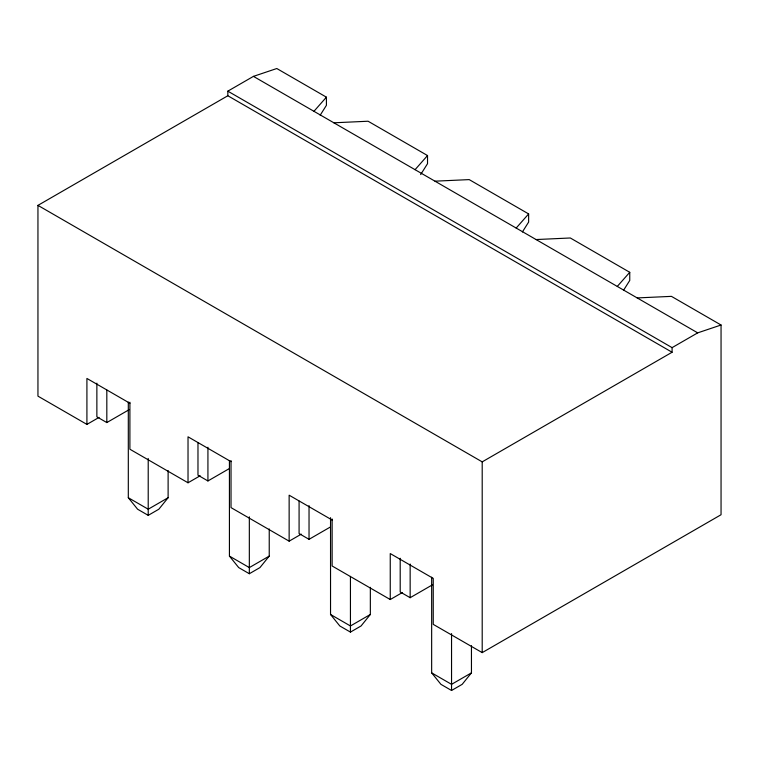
<?xml version="1.0" encoding="UTF-8"?>
<svg xmlns="http://www.w3.org/2000/svg" width="759" height="759" viewBox="0 0 759 759"><rect width="100%" height="100%" fill="white"/><g stroke="black" fill="none" stroke-linecap="round" stroke-linejoin="round"><path stroke-width="1.14" d="M229.427 460.485L229.427 556.1L238.706 567.59L249.332 573.728L249.332 516.832M330.535 517.676L330.535 614.477L339.814 625.966L350.44 632.105L350.44 576.385M320.184 115.207L326.417 105.321L326.417 97.171L276.798 68.519L253.44 76.374L227.833 91.156L227.833 95.748L672.085 352.242L672.085 347.641L227.833 91.156M420.666 174.57L427.526 163.697L427.526 155.548L368.096 121.231L333.856 122.797M522.401 231.96L528.634 222.074L528.634 213.924L469.204 179.608L434.964 181.173M623.519 290.336L629.752 280.451L629.752 272.301L570.322 237.984L536.082 239.55M168.118 470.571L168.118 497.724L158.84 509.213L148.214 515.352L137.597 509.213L128.309 497.724L128.309 402.109M269.236 528.947L269.236 556.1L259.948 567.59L249.332 573.728M370.345 587.324L370.345 614.477L361.066 625.966L350.44 632.105M471.453 645.7L471.453 672.854L462.174 684.343L451.548 690.481L440.932 684.343L431.653 672.854L431.653 577.229M313.951 111.307L326.417 97.171M415.059 169.684L427.526 155.548M516.177 228.061L528.634 213.924M617.285 286.428L629.752 272.301M99.068 417.393L86.915 424.404L37.95 396.141L37.95 205.376L227.833 95.748M96.867 383.153L96.867 416.824L106.82 422.573L129.03 409.746M129.903 402.223L129.903 449.233L188.023 482.781L200.177 475.77M168.118 497.724L148.214 509.213L128.309 497.724M197.976 442.687L197.976 475.2L207.928 480.95L229.133 468.701M231.021 460.599L231.021 507.61L289.141 541.158L301.285 534.146M269.236 556.1L249.332 567.59L229.427 556.1M299.084 501.063L299.084 533.577L309.036 539.326L330.241 527.078M672.085 347.641L697.701 332.859L721.05 325.013L721.05 514.735L482.202 652.626L433.237 624.363L433.237 578.396L390.249 553.567L390.249 599.534L402.403 592.523M37.95 205.376L482.202 461.87L672.085 352.242M370.345 614.477L350.44 625.966L330.535 614.477M400.202 558.273L400.202 591.954L410.154 597.703L432.364 584.876M471.453 672.854L451.548 684.343L431.653 672.854M637.19 297.926L671.43 296.361L721.05 325.013M253.44 76.374L697.701 332.859M129.903 403.266L86.915 378.447L86.915 424.404M231.021 461.643L188.023 436.814L188.023 482.781M332.129 520.019L289.141 495.191L289.141 541.158M390.249 599.534L332.129 565.986L332.129 518.976M482.202 461.87L482.202 652.626M451.548 633.585L451.548 690.481M410.154 564.022L410.154 597.703M309.036 505.646L309.036 539.326M207.928 447.269L207.928 480.95M148.214 458.455L148.214 515.352M106.82 390.06L106.82 422.573"/></g></svg>
